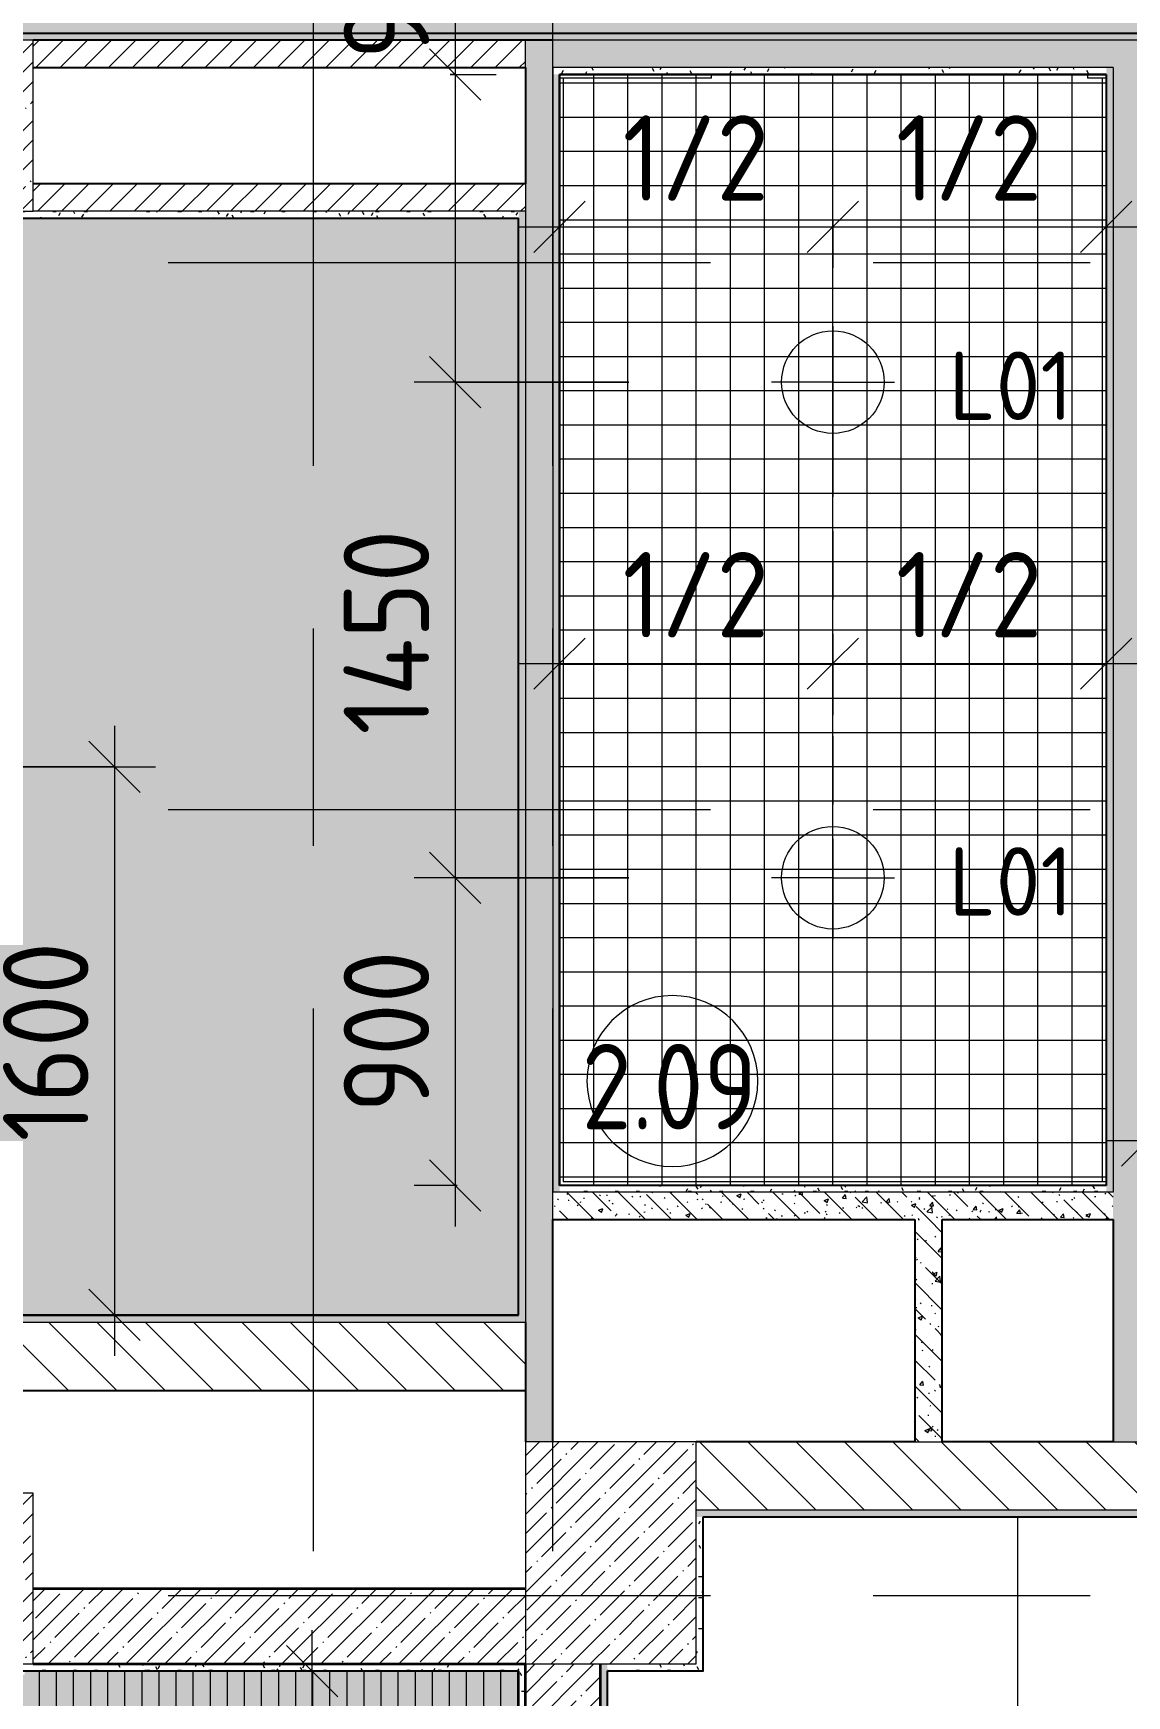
# Model space of a CAD drawing. Header units: millimetres. Extents: x 35098 to 231722, y -8553 to 29000.
# Drawn here: x 74040 to 77240, y 10807 to 15671 of the extents above; entities that cross this region are included whole.
import ezdxf

# ---------------------------------------------------------------- set-up
doc = ezdxf.new("R2010")
doc.units = ezdxf.units.MM
doc.linetypes.add('ADSK_Штрих_ш2 п1', pattern=[300, 200, -100])
doc.linetypes.add('Осевая', pattern=[3175, 635, -476.25, 1587.5, -476.25])
for name, color, linetype, lineweight in [('A-ANNO-DIMS', 7, 'Continuous', 9), ('A-ANNO-DIMS-100', 7, 'Continuous', 9), ('A-AREA-IDEN', 7, 'Continuous', 9), ('A-CLNG-PATT', 7, 'Continuous', 9), ('A-DETL-1', 7, 'ADSK_Штрих_ш2 п1', 9), ('A-WALL', 7, 'Continuous', 9), ('E-LITE-EQPM-IDEN', 7, 'Continuous', 9), ('I-WALL', 7, 'Continuous', 9), ('S-COLS', 7, 'Continuous', 9), ('Оси-2', 7, 'Осевая', 9)]:
    doc.layers.add(name, color=color, linetype=linetype, lineweight=lineweight)
for name, color, linetype, lineweight, true_color in [('A-ANNO-NOTE', 1, 'Continuous', 9, 0xff0000), ('A-CLNG-1', 7, 'Continuous', 9, 0xc0c0c0), ('A-WALL-1', 7, 'Continuous', 25, 0x3c3c3c), ('A-WALL-3', 7, 'Continuous', 35, 0x3c3c3c), ('A-WALL-FNSH-2', 7, 'Continuous', 13, 0x3c3c3c)]:
    doc.layers.add(name, color=color, linetype=linetype, lineweight=lineweight, true_color=true_color)
doc.layers.add('A-CLNG-PATT-1', color=7, linetype='Continuous', lineweight=9, transparency=1)
doc.styles.add('GOST Common', font='GOST_Common.ttf', dxfattribs={"height": 200})
doc.styles.add('GOST Common_1', font='GOST_Common.ttf', dxfattribs={"width": 0.9, "height": 250})
doc.styles.add('ISOCPEUR', font='isocpeur.ttf', dxfattribs={"width": 0.9, "height": 250})
doc.dimstyles.new('ISO-2_5_0_9К_БОЛЬШОЙ', dxfattribs={"dimscale": 304.8, "dimtxt": 248.995294, "dimasz": 0.492126, "dimexe": 0.393701, "dimexo": 0.984252, "dimgap": 0, "dimtad": 1, "dimdec": 0, "dimrnd": 10, "dimzin": 0, "dimdsep": 46, "dimtxsty": 'ISOCPEUR', "dimblk1": 'OBLIQUE', "dimblk2": 'OBLIQUE', "dimsah": 1, "dimcen": 0.09, "dimdle": 0.393701, "dimazin": 0, "dimtfac": 1, "dimtdec": 4, "dimtix": 1, "dimtmove": 0, "dimatfit": 3, "dimfxl": 1, "dimtvp": 1, "dimtolj": 1, "dimtzin": 0, "dimarcsym": 2})
doc.dimstyles.new('ISO-2_5_0_9К_БОЛЬШОЙ_2', dxfattribs={"dimscale": 304.8, "dimtxt": 248.995294, "dimasz": 0.492126, "dimexe": 0.393701, "dimexo": 0.984252, "dimgap": 0, "dimtad": 1, "dimdec": 0, "dimrnd": 10, "dimzin": 0, "dimdsep": 46, "dimtxsty": 'ISOCPEUR', "dimblk1": 'OBLIQUE', "dimblk2": 'OBLIQUE', "dimsah": 1, "dimcen": 0.09, "dimdle": 0.393701, "dimazin": 0, "dimtfac": 1, "dimtdec": 4, "dimtix": 1, "dimtmove": 1, "dimatfit": 3, "dimfxl": 1, "dimtvp": 1, "dimtolj": 1, "dimtzin": 0, "dimarcsym": 2})
pattern_1 = [(135, (0, 0), (-70.71068, -70.71068), [])]
pattern_2 = [(45, (0, 0), (-57.02463, 57.02463), []), (45, (57.025, 0), (-57.02463, 57.02463), [100.806, -20.161, 3.353, -16.808])]
pattern_3 = [(135, (0, 0), (-75.43415, -75.43415), [106.68, -17.78, 3.556, -17.78]), (135, (0, 75.39), (-75.43415, -75.43415), []), (50, (0, 0), (127.52922, -11.15758), [13.335, -146.685]), (355, (0, 0), (-24.66966, 133.74002), [10.668, -117.348]), (100.451, (10.63, -0.93), (102.85973, 122.58178), [11.333, -124.663]), (46.184, (0, 35.56), (189.75516, -29.43036), [20.002, -220.027]), (96.636, (15.81, 33.1), (166.1822, 173.1996), [17, -186.995]), (351.184, (0, 35.56), (166.18393, 173.19757), [16.002, -176.022]), (21, (17.78, 26.67), (106.13027, -71.58603), [13.335, -146.685]), (326, (17.78, 26.67), (43.26188, 128.93175), [10.668, -117.348]), (71.451, (26.62, 20.7), (149.39198, 57.34505), [11.333, -124.663]), (37.5, (0, 0), (2.162228, 59.188357), [3.353, -112.573, 3.353, -115.773, -117.792]), (37.5, (0, 0), (2.162228, 59.188357), [-235.052, 3.353, -114.44]), (7.5, (0, 0), (46.773857, 70.126152), [3.353, -64.567, 3.353, -109.906, -44.894]), (7.5, (0, 0), (46.773857, 70.126152), [-181.178, 3.353, -41.542]), (327.5, (-39.65, 0), (94.91367, -4.010093), [3.353, -41.097, 3.353, -135.331, -184.023]), (327.5, (-39.65, 0), (94.91367, -4.010093), [-183.134, 3.353, -180.67]), (317.5, (-57.43, 0), (103.69057, 17.79882), [3.353, -54.432, 3.353, -88.748, -130.683]), (317.5, (-57.43, 0), (103.69057, 17.79882), [-149.885, 3.353, -127.33])]
pattern_4 = [(45, (0, 0), (-35.35534, 35.35534), [])]
pattern_5 = [(0, (0, 0), (121.92, 30.48), [10.058, -81.382, 10.058, -81.382, -487.68]), (0, (0, 0), (121.92, 30.48), [-182.88, 10.058, -172.822, 10.058, -81.382, -213.36]), (0, (0, 0), (121.92, 30.48), [-457.2, 10.058, -50.902, 10.058, -142.342]), (120, (45.72, 15.24), (-87.356454, 90.345817), [10.058, -81.382, 10.058, -81.382, -487.68]), (120, (45.72, 15.24), (-87.356454, 90.345817), [-182.88, 10.058, -172.822, 10.058, -81.382, -213.36]), (120, (45.72, 15.24), (-87.356454, 90.345817), [-457.2, 10.058, -50.902, 10.058, -142.342]), (240, (60.96, 76.2), (-34.563546, -120.825817), [10.058, -81.382, 10.058, -81.382, -487.68]), (240, (60.96, 76.2), (-34.563546, -120.825817), [-182.88, 10.058, -172.822, 10.058, -81.382, -213.36]), (240, (60.96, 76.2), (-34.563546, -120.825817), [-457.2, 10.058, -50.902, 10.058, -142.342])]

# ---------------------------------------------------------------- blocks, each defined once
blk = doc.blocks.new('BSC_Колонна _Прямоугольная - 650х500-23287315-План расстановки осветительного оборудования 2 этажа в осях 12-23')
at = {"layer": 'S-COLS'}
h = blk.add_hatch(dxfattribs=at)
h.set_pattern_fill('FP_33', color=256, style=0, pattern_type=2)
h.set_pattern_definition([(135, (11225, -75730), (-57.02463, -57.02463), []), (135, (11225, -75672.975), (-57.02463, -57.02463), [100.806, -20.161, 3.353, -16.808])])
h.paths.add_polyline_path([(325, -250), (325, 250), (-325, 250), (-325, -250), (-112, -250)])
for p, q in [((325, 250), (-325, 250)), ((-325, 250), (-325, -250)), ((325, -250), (325, 250)), ((-325, -250), (325, -250))]:
    blk.add_line(p, q, dxfattribs=at)
blk = doc.blocks.new('BSC_Колонна _Прямоугольная - 500х500-V28-План расстановки осветительного оборудования 2 этажа в осях 12-23')
at = {"layer": 'S-COLS'}
h = blk.add_hatch(dxfattribs=at)
h.set_pattern_fill('FP_34', color=256, style=0, pattern_type=2)
h.set_pattern_definition([(45, (-73790, -11150), (-57.02463, 57.02463), []), (45, (-73732.975, -11150), (-57.02463, 57.02463), [100.806, -20.161, 3.353, -16.808])])
h.paths.add_polyline_path([(-250, -250), (250, -250), (250, 250), (-250, 250), (-250, 187)])
for p, q in [((250, 250), (-250, 250)), ((-250, 250), (-250, -250)), ((250, -250), (250, 250)), ((-250, -250), (250, -250))]:
    blk.add_line(p, q, dxfattribs=at)
blk = doc.blocks.new('BSC_Колонна _Прямоугольная - 500х500-V30-План расстановки осветительного оборудования 2 этажа в осях 12-23')
at = {"layer": 'S-COLS'}
h = blk.add_hatch(dxfattribs=at)
h.set_pattern_fill('FP_37', color=256, style=0, pattern_type=2)
h.set_pattern_definition([(45, (-73790, -15400), (-57.02463, 57.02463), []), (45, (-73732.975, -15400), (-57.02463, 57.02463), [100.806, -20.161, 3.353, -16.808])])
h.paths.add_polyline_path([(-250, -250), (250, -250), (250, 250), (-250, 250), (-250, -9.5)])
for p, q in [((250, 250), (-250, 250)), ((-250, 250), (-250, -250)), ((250, -250), (250, 250)), ((-250, -250), (250, -250))]:
    blk.add_line(p, q, dxfattribs=at)
blk = doc.blocks.new('DIMBLOCK70-План расстановки осветительного оборудования 2 этажа в осях 12-23')
at = {"layer": 'A-ANNO-DIMS-100'}
for p, q in [((75580, 14909.8), (75580, 15223.8)), ((75460, 15103.8), (76379.9, 15103.8)), ((75580, 15103.8), (75580, 14909.8)), ((76379.9, 15125.4), (76379.9, 14983.8)), ((76379.9, 15103.8), (76379.9, 15125.4))]:
    blk.add_line(p, q, dxfattribs=at)
at = {"layer": 'A-ANNO-DIMS-100', "lineweight": 20}
for p, q in [((75580, 15103.8), (75655, 15178.8)), ((76379.9, 15103.8), (76454.9, 15178.8)), ((75580, 15103.8), (75505, 15028.8)), ((76379.9, 15103.8), (76304.9, 15028.8))]:
    blk.add_line(p, q, dxfattribs=at)
at = {"layer": 'A-ANNO-DIMS-100', "color": 0, "insert": (75764.5, 15430.4), "char_height": 250, "width": 517.144, "attachment_point": 1, "line_spacing_factor": 1.149209, "style": 'ISOCPEUR'}
blk.add_mtext('1/2', dxfattribs=at)
blk = doc.blocks.new('_Oblique')
at = {"color": 0, "linetype": 'ByBlock', "lineweight": -2}
blk.add_line((-0.5, -0.5), (0.5, 0.5), dxfattribs=at)
blk = doc.blocks.new('DIMBLOCK71-План расстановки осветительного оборудования 2 этажа в осях 12-23')
at = {"layer": 'A-ANNO-DIMS-100'}
for p, q in [((77179.8, 14909.8), (77179.8, 15223.8)), ((76379.9, 15125.4), (76379.9, 14983.8)), ((76379.9, 15103.8), (76379.9, 15125.4)), ((76379.9, 15103.8), (77299.8, 15103.8)), ((77179.8, 15103.8), (77179.8, 14909.8))]:
    blk.add_line(p, q, dxfattribs=at)
at = {"layer": 'A-ANNO-DIMS-100', "lineweight": 20}
for p, q in [((76379.9, 15103.8), (76454.9, 15178.8)), ((77179.8, 15103.8), (77254.8, 15178.8)), ((76379.9, 15103.8), (76304.9, 15028.8)), ((77179.8, 15103.8), (77104.8, 15028.8))]:
    blk.add_line(p, q, dxfattribs=at)
at = {"layer": 'A-ANNO-DIMS-100', "color": 0, "insert": (76564.4, 15430.4), "char_height": 250, "width": 517.144, "attachment_point": 1, "line_spacing_factor": 1.149209, "style": 'ISOCPEUR'}
blk.add_mtext('1/2', dxfattribs=at)
blk = doc.blocks.new('DIMBLOCK72-План расстановки осветительного оборудования 2 этажа в осях 12-23')
at = {"layer": 'A-ANNO-DIMS-100'}
for p, q in [((75580, 13632.3), (75580, 13946.3)), ((76379.9, 13675.4), (76379.9, 13946.3)), ((75460, 13826.3), (76379.9, 13826.3)), ((75580, 13826.3), (75580, 13632.3)), ((76379.9, 13826.3), (76379.9, 13675.4))]:
    blk.add_line(p, q, dxfattribs=at)
at = {"layer": 'A-ANNO-DIMS-100', "lineweight": 20}
for p, q in [((75580, 13826.3), (75655, 13901.3)), ((76379.9, 13826.3), (76454.9, 13901.3)), ((75580, 13826.3), (75505, 13751.3)), ((76379.9, 13826.3), (76304.9, 13751.3))]:
    blk.add_line(p, q, dxfattribs=at)
at = {"layer": 'A-ANNO-DIMS-100', "color": 0, "insert": (75764.5, 14152.9), "char_height": 250, "width": 517.144, "attachment_point": 1, "line_spacing_factor": 1.149209, "style": 'ISOCPEUR'}
blk.add_mtext('1/2', dxfattribs=at)
blk = doc.blocks.new('DIMBLOCK73-План расстановки осветительного оборудования 2 этажа в осях 12-23')
at = {"layer": 'A-ANNO-DIMS-100'}
for p, q in [((76379.9, 13675.4), (76379.9, 13946.3)), ((77179.8, 13632.3), (77179.8, 13946.3)), ((76379.9, 13826.3), (77299.8, 13826.3)), ((76379.9, 13826.3), (76379.9, 13675.4)), ((77179.8, 13826.3), (77179.8, 13632.3))]:
    blk.add_line(p, q, dxfattribs=at)
at = {"layer": 'A-ANNO-DIMS-100', "lineweight": 20}
for p, q in [((76379.9, 13826.3), (76454.9, 13901.3)), ((77179.8, 13826.3), (77254.8, 13901.3)), ((76379.9, 13826.3), (76304.9, 13751.3)), ((77179.8, 13826.3), (77104.8, 13751.3))]:
    blk.add_line(p, q, dxfattribs=at)
at = {"layer": 'A-ANNO-DIMS-100', "color": 0, "insert": (76564.4, 14152.9), "char_height": 250, "width": 517.144, "attachment_point": 1, "line_spacing_factor": 1.149209, "style": 'ISOCPEUR'}
blk.add_mtext('1/2', dxfattribs=at)
blk = doc.blocks.new('DIMBLOCK74-План расстановки осветительного оборудования 2 этажа в осях 12-23')
at = {"layer": 'A-ANNO-DIMS-100'}
for p, q in [((75275, 16068.1), (75275, 15494.1)), ((75275, 15670), (75275, 14650)), ((75260, 15550), (75395, 15550)), ((75275, 15550), (75260, 15550)), ((75275, 15494.1), (75275, 15100)), ((75782.4, 14650), (75155, 14650)), ((75275, 14650), (75782.4, 14650))]:
    blk.add_line(p, q, dxfattribs=at)
at = {"layer": 'A-ANNO-DIMS-100', "lineweight": 20}
for p, q in [((75275, 15550), (75200, 15625)), ((75275, 15550), (75350, 15475)), ((75275, 14650), (75200, 14725)), ((75275, 14650), (75350, 14575))]:
    blk.add_line(p, q, dxfattribs=at)
at = {"layer": 'A-ANNO-DIMS-100', "color": 0, "insert": (74948.4, 15594.1), "char_height": 250, "width": 568.858, "attachment_point": 1, "rotation": 90, "line_spacing_factor": 1.149209, "style": 'ISOCPEUR'}
blk.add_mtext('900', dxfattribs=at)
blk = doc.blocks.new('DIMBLOCK75-План расстановки осветительного оборудования 2 этажа в осях 12-23')
at = {"layer": 'A-ANNO-DIMS-100', "lineweight": 20}
for p, q in [((75275, 14650), (75200, 14725)), ((75275, 14650), (75350, 14575)), ((75275, 13200), (75200, 13275)), ((75275, 13200), (75350, 13125))]:
    blk.add_line(p, q, dxfattribs=at)
at = {"layer": 'A-ANNO-DIMS-100'}
for p, q in [((75782.4, 14650), (75155, 14650)), ((75275, 14650), (75275, 13200)), ((75275, 14650), (75782.4, 14650)), ((75782.4, 13200), (75155, 13200)), ((75275, 13200), (75782.4, 13200))]:
    blk.add_line(p, q, dxfattribs=at)
at = {"layer": 'A-ANNO-DIMS-100', "color": 0, "insert": (74948.4, 13618.5), "char_height": 250, "width": 735.494, "attachment_point": 1, "rotation": 90, "line_spacing_factor": 1.149209, "style": 'ISOCPEUR'}
blk.add_mtext('1450', dxfattribs=at)
blk = doc.blocks.new('DIMBLOCK76-План расстановки осветительного оборудования 2 этажа в осях 12-23')
at = {"layer": 'A-ANNO-DIMS-100', "lineweight": 20}
for p, q in [((75275, 13200), (75200, 13275)), ((75275, 13200), (75350, 13125)), ((75275, 12300), (75200, 12375)), ((75275, 12300), (75350, 12225))]:
    blk.add_line(p, q, dxfattribs=at)
at = {"layer": 'A-ANNO-DIMS-100'}
for p, q in [((75782.4, 13200), (75155, 13200)), ((75275, 13200), (75275, 12180)), ((75275, 13200), (75782.4, 13200)), ((75280, 12300), (75155, 12300)), ((75275, 12300), (75280, 12300))]:
    blk.add_line(p, q, dxfattribs=at)
at = {"layer": 'A-ANNO-DIMS-100', "color": 0, "insert": (74948.4, 12513), "char_height": 250, "width": 568.858, "attachment_point": 1, "rotation": 90, "line_spacing_factor": 1.149209, "style": 'ISOCPEUR'}
blk.add_mtext('900', dxfattribs=at)
blk = doc.blocks.new('DIMBLOCK77-План расстановки осветительного оборудования 2 этажа в осях 12-23')
at = {"layer": 'A-ANNO-DIMS-100'}
for p, q in [((78149.8, 12652.5), (78149.8, 12310.9)), ((78149.8, 12430.9), (78149.8, 12652.5)), ((77299.8, 12236.9), (77299.8, 12550.9)), ((77179.8, 12430.9), (78149.8, 12430.9)), ((77299.8, 12430.9), (77299.8, 12236.9))]:
    blk.add_line(p, q, dxfattribs=at)
at = {"layer": 'A-ANNO-DIMS-100', "lineweight": 20}
for p, q in [((77299.8, 12430.9), (77374.8, 12505.9)), ((78149.8, 12430.9), (78224.8, 12505.9)), ((77299.8, 12430.9), (77224.8, 12355.9)), ((78149.8, 12430.9), (78074.8, 12355.9))]:
    blk.add_line(p, q, dxfattribs=at)
at = {"layer": 'A-ANNO-DIMS-100', "color": 0, "insert": (77487.8, 12757.5), "char_height": 250, "width": 568.858, "attachment_point": 1, "line_spacing_factor": 1.149209, "style": 'ISOCPEUR'}
blk.add_mtext('850', dxfattribs=at)
blk = doc.blocks.new('Марка_Помещения - Номер-25198446-План расстановки осветительного оборудования 2 этажа в осях 12-23')
at = {"layer": 'A-AREA-IDEN'}
for start, end in [(360, 180), (180, 360)]:
    blk.add_arc((0, 0), 2.5, start, end, dxfattribs=at)
blk = doc.blocks.new('DIMBLOCK137-План расстановки осветительного оборудования 2 этажа в осях 12-23')
at = {"layer": 'A-ANNO-DIMS-100'}
for p, q in [((74278.1, 13644.5), (74278.1, 11801)), ((73966, 13524.5), (74398.1, 13524.5)), ((74278.1, 13524.5), (73966, 13524.5)), ((74084.2, 11921), (74398.1, 11921)), ((74278.1, 11921), (74084.2, 11921))]:
    blk.add_line(p, q, dxfattribs=at)
at = {"layer": 'A-ANNO-DIMS-100', "lineweight": 20}
for p, q in [((74278.1, 13524.5), (74203.1, 13599.5)), ((74278.1, 13524.5), (74353.1, 13449.5)), ((74278.1, 11921), (74203.1, 11996)), ((74278.1, 11921), (74353.1, 11846))]:
    blk.add_line(p, q, dxfattribs=at)
at = {"layer": 'A-ANNO-DIMS-100', "color": 0, "insert": (73951.5, 12428.3), "char_height": 250, "width": 706.764, "attachment_point": 1, "rotation": 90, "line_spacing_factor": 1.149209, "style": 'ISOCPEUR'}
blk.add_mtext('1600', dxfattribs=at)
blk = doc.blocks.new('DIMBLOCK155-План расстановки осветительного оборудования 2 этажа в осях 12-23')
at = {"layer": 'A-ANNO-DIMS-100'}
for p, q in [((74856.4, 9659), (74856.4, 10999)), ((75050.3, 10879), (74736.4, 10879)), ((74856.4, 10879), (75050.3, 10879)), ((74560, 9779), (74976.4, 9779)), ((74856.4, 9779), (74560, 9779))]:
    blk.add_line(p, q, dxfattribs=at)
at = {"layer": 'A-ANNO-DIMS-100', "lineweight": 20}
for p, q in [((74856.4, 10879), (74781.4, 10954)), ((74856.4, 10879), (74931.4, 10804)), ((74856.4, 9779), (74781.4, 9854)), ((74856.4, 9779), (74931.4, 9704))]:
    blk.add_line(p, q, dxfattribs=at)
at = {"layer": 'A-ANNO-DIMS-100', "color": 0, "insert": (74529.7, 10056.1), "char_height": 250, "width": 655.049, "attachment_point": 1, "rotation": 90, "line_spacing_factor": 1.149209, "style": 'ISOCPEUR'}
blk.add_mtext('1100', dxfattribs=at)

msp = doc.modelspace()

# ---------------------------------------------------------------- hatches: boundary and pattern name
at = {"layer": 'A-CLNG-PATT'}
h = msp.add_hatch(dxfattribs=at)
h.set_pattern_fill('FP_83', color=256, style=0, pattern_type=2)
h.set_pattern_definition([(270, (76379.905, 13925), (100, 6e-15), []), (0, (76379.905, 13925), (0, 100), [])])
h.paths.add_polyline_path([(77178.8, 12301), (77178.8, 15549), (75581, 15549), (75581, 12301), (76105.3, 12301)])
h = msp.add_hatch(dxfattribs=at)
h.set_pattern_fill('FP_47', color=256, style=0, pattern_type=2)
h.set_pattern_definition([(90, (72858.237, -5848.237), (-50, 3e-15), [])])
h.paths.add_polyline_path([(74650.8, 7921), (74729, 7921), (74729, 8301), (75459, 8301), (75459, 10879), (74015.2, 10879), (74015.2, 10868.5), (66296, 10868.5), (66296, 10880), (47239.7, 10879), (47239.7, 11679), (44781.7, 11679), (44781.7, 10879), (42401, 10879), (42401, 10209), (38761, 10209), (38761, 7921), (73196.3, 7921)])
h = msp.add_hatch(dxfattribs=at)
h.set_pattern_fill('FP_52', color=256, style=0, pattern_type=2)
h.set_pattern_definition([(180, (75720.5, 8329), (-7e-14, -600), []), (270, (75720.5, 8329), (1200, 7e-14), [])])
h.paths.add_polyline_path([(84459, 4145), (84459, 10879), (80329, 10879), (80329, 11329), (76001, 11329), (76001, 10879), (75721, 10879), (75721, 4145), (84179, 4145)])
h.paths.add_polyline_path([(82920.9, 4730.1), (81720.9, 4730.1), (81720.9, 5330.1), (82920.9, 5330.1)])
h.paths.add_polyline_path([(80468.8, 4730.1), (79320.9, 4730.1), (79320.9, 5330.1), (80520.9, 5330.1), (80520.9, 4730.1)])
h.paths.add_polyline_path([(76920.9, 4730.1), (76920.9, 5330.1), (78120.9, 5330.1), (78120.9, 4730.1), (77559.8, 4730.1)])
h.paths.add_polyline_path([(81720.9, 7130.1), (81720.9, 7730.1), (82920.9, 7730.1), (82920.9, 7130.1), (81923.3, 7130.1)])
h.paths.add_polyline_path([(79320.9, 7130.1), (79320.9, 7730.1), (80520.9, 7730.1), (80520.9, 7130.1)])
h.paths.add_polyline_path([(76920.9, 7130.1), (76920.9, 7730.1), (78120.9, 7730.1), (78120.9, 7130.1), (77559.8, 7130.1)])
h.paths.add_polyline_path([(81720.9, 9530.1), (81720.9, 10130.1), (82920.9, 10130.1), (82920.9, 9530.1), (81923.3, 9530.1)])
h.paths.add_polyline_path([(79320.9, 9530.1), (79320.9, 10130.1), (80520.9, 10130.1), (80520.9, 9530.1)])
h.paths.add_polyline_path([(78120.9, 9530.1), (76920.9, 9530.1), (76920.9, 10130.1), (78120.9, 10130.1)])
at = {"layer": 'A-CLNG-PATT-1'}
h = msp.add_hatch(color=256, dxfattribs=at)
h.paths.add_polyline_path([(75459, 11921), (75459, 15129), (73519, 15129), (73519, 15671), (82999, 15671), (82999, 16151), (84459, 16151), (84459, 18579), (66781, 18579), (66781, 13621), (68666, 13621), (68666, 11921), (70289, 11921), (70289, 12221), (70831, 12221), (70831, 11921), (74650.8, 11921)])
h.paths.add_polyline_path([(73653.3, 12543.5), (73653.3, 14505.4), (73678.7, 14505.4), (73678.7, 12543.5)])
h.paths.add_polyline_path([(70653.3, 12543.5), (70653.3, 14505.4), (70678.7, 14505.4), (70678.7, 12543.5)])
h.paths.add_polyline_path([(71393.7, 14044.1), (71368.3, 14044.1), (71368.3, 16006), (71393.7, 16006), (71393.7, 15144.7)])
h.paths.add_polyline_path([(67793.7, 14044.1), (67768.3, 14044.1), (67768.3, 16006), (67793.7, 16006), (67793.7, 14203.7)])
h.paths.add_polyline_path([(70678.7, 15149), (70309, 15149), (70309, 15651), (70811, 15651), (70811, 15149)])
h.paths.add_polyline_path([(79293.7, 15790.1), (79268.3, 15790.1), (79268.3, 17752), (79293.7, 17752), (79293.7, 15963.4)])
h.paths.add_polyline_path([(72293.7, 15790.1), (72268.3, 15790.1), (72268.3, 17752), (72293.7, 17752), (72293.7, 16199.8)])
h.paths.add_polyline_path([(82793.7, 16441.6), (82768.3, 16441.6), (82768.3, 18403.5), (82793.7, 18403.5), (82793.7, 17706.7)])
h.paths.add_polyline_path([(75768.3, 16498.1), (75768.3, 18460), (75793.7, 18460), (75793.7, 16498.1)])
h.paths.add_polyline_path([(68768.3, 16498.1), (68768.3, 18460), (68793.7, 18460), (68793.7, 16498.1)])
h = msp.add_hatch(color=256, dxfattribs=at)
h.paths.add_polyline_path([(74650.8, 7921), (74729, 7921), (74729, 8301), (75459, 8301), (75459, 10879), (74015.2, 10879), (74015.2, 10868.5), (66296, 10868.5), (66296, 10880), (47239.7, 10879), (47239.7, 11679), (44781.7, 11679), (44781.7, 10879), (42401, 10879), (42401, 10209), (38761, 10209), (38761, 7921), (73509, 7921)])
h.paths.add_polyline_path([(69954.2, 10879.5), (73509, 10879.5), (73509, 10900), (66791, 10900), (66791, 10879.5), (69137, 10879.5)])
at = {"layer": 'I-WALL'}
h = msp.add_hatch(dxfattribs=at)
h.set_pattern_fill('FP_46', color=256, style=0, pattern_type=2)
h.set_pattern_definition(pattern_5)
h.paths.add_polyline_path([(83000, 15650), (83000, 15670), (73540, 15670), (73540, 15650), (81923.3, 15650)])
h = msp.add_hatch(dxfattribs=at)
h.set_pattern_fill('FP_21', color=256, style=0, pattern_type=2)
h.set_pattern_definition(pattern_4)
h.paths.add_polyline_path([(75480, 15570), (75480, 15650), (74040, 15650), (74040, 15570), (74650.8, 15570)])
h = msp.add_hatch(dxfattribs=at)
h.set_pattern_fill('FP_24', color=256, style=0, pattern_type=2)
h.set_pattern_definition(pattern_3)
h.paths.add_polyline_path([(75560, 11550), (75560, 15650), (75480, 15650), (75480, 11550)])
h = msp.add_hatch(dxfattribs=at)
h.set_pattern_fill('FP_24', color=256, style=0, pattern_type=2)
h.set_pattern_definition(pattern_3)
h.paths.add_polyline_path([(84200, 15570), (84200, 15650), (79080, 15650), (79080, 15570), (84180, 15570)])
h.paths.add_polyline_path([(78580, 15570), (78580, 15650), (75560, 15650), (75560, 15570), (78560, 15570)])
h = msp.add_hatch(dxfattribs=at)
h.set_pattern_fill('FP_46', color=256, style=0, pattern_type=2)
h.set_pattern_definition(pattern_5)
h.paths.add_polyline_path([(77178.8, 15550), (77179.8, 15550), (77179.8, 15570), (75560, 15570), (75560, 15550), (76832.6, 15550)])
h = msp.add_hatch(dxfattribs=at)
h.set_pattern_fill('FP_46', color=256, style=0, pattern_type=2)
h.set_pattern_definition(pattern_5)
h.paths.add_polyline_path([(77199.8, 12280), (77199.8, 15570), (77179.8, 15570), (77179.8, 12280)])
h = msp.add_hatch(dxfattribs=at)
h.set_pattern_fill('FP_24', color=256, style=0, pattern_type=2)
h.set_pattern_definition(pattern_3)
h.paths.add_polyline_path([(77279.8, 11550), (77279.8, 15570), (77199.8, 15570), (77199.8, 11550)])
h = msp.add_hatch(dxfattribs=at)
h.set_pattern_fill('FP_46', color=256, style=0, pattern_type=2)
h.set_pattern_definition(pattern_5)
h.paths.add_polyline_path([(75560, 12280), (75580, 12280), (75580, 15550), (75560, 15550), (75560, 13074.2)])
h = msp.add_hatch(dxfattribs=at)
h.set_pattern_fill('FP_21', color=256, style=0, pattern_type=2)
h.set_pattern_definition(pattern_4)
h.paths.add_polyline_path([(75460, 15150), (75480, 15150), (75480, 15230), (74040, 15230), (74040, 15150)])
h = msp.add_hatch(dxfattribs=at)
h.set_pattern_fill('FP_46', color=256, style=0, pattern_type=2)
h.set_pattern_definition(pattern_5)
h.paths.add_polyline_path([(75459, 15130), (75460, 15130), (75460, 15150), (73520, 15150), (73520, 15130), (74040, 15130)])
h = msp.add_hatch(dxfattribs=at)
h.set_pattern_fill('FP_46', color=256, style=0, pattern_type=2)
h.set_pattern_definition(pattern_5)
h.paths.add_polyline_path([(75460, 11920), (75480, 11920), (75480, 15150), (75460, 15150), (75460, 11921)])
h = msp.add_hatch(dxfattribs=at)
h.set_pattern_fill('FP_24', color=256, style=0, pattern_type=2)
h.set_pattern_definition(pattern_3)
h.paths.add_polyline_path([(76619.8, 12200), (77199.8, 12200), (77199.8, 12280), (75560, 12280), (75560, 12200), (76105.3, 12200)])
h = msp.add_hatch(dxfattribs=at)
h.set_pattern_fill('FP_46', color=256, style=0, pattern_type=2)
h.set_pattern_definition(pattern_5)
h.paths.add_polyline_path([(77179.8, 12280), (77178.8, 12300), (75580, 12300), (75580, 12280), (76105.3, 12280)])
h = msp.add_hatch(dxfattribs=at)
h.set_pattern_fill('FP_24', color=256, style=0, pattern_type=2)
h.set_pattern_definition(pattern_3)
h.paths.add_polyline_path([(76699.8, 11550), (76699.8, 12200), (76619.8, 12200), (76619.8, 11550)])
h = msp.add_hatch(dxfattribs=at)
h.set_pattern_fill('FP_46', color=256, style=0, pattern_type=2)
h.set_pattern_definition(pattern_5)
h.paths.add_polyline_path([(75378.1, 11900), (75480, 11900), (75480, 11920), (70830, 11920), (70830, 11900), (74650.8, 11900)])
h = msp.add_hatch(dxfattribs=at)
h.set_pattern_fill('FP_19', color=256, style=0, pattern_type=2)
h.set_pattern_definition(pattern_1)
h.paths.add_polyline_path([(75480, 11700), (75480, 11900), (70810, 11900), (70810, 11700), (75378.1, 11700)])
h.paths.add_polyline_path([(70287.3, 11700), (70310, 11700), (70310, 11900), (68665, 11900), (68665, 11700), (68832.9, 11700)])
h = msp.add_hatch(dxfattribs=at)
h.set_pattern_fill('FP_19', color=256, style=0, pattern_type=2)
h.set_pattern_definition(pattern_1)
h.paths.add_polyline_path([(80350, 11350), (80350, 11550), (75980, 11550), (75980, 11350), (80330, 11350)])
h = msp.add_hatch(dxfattribs=at)
h.set_pattern_fill('FP_46', color=256, style=0, pattern_type=2)
h.set_pattern_definition(pattern_5)
h.paths.add_polyline_path([(80329, 11330), (80330, 11330), (80330, 11350), (75980, 11350), (75980, 11330), (79014.3, 11330)])
h = msp.add_hatch(dxfattribs=at)
h.set_pattern_fill('FP_46', color=256, style=0, pattern_type=2)
h.set_pattern_definition(pattern_5)
h.paths.add_polyline_path([(75980, 10880), (76000, 10880), (76000, 11330), (75980, 11330), (75980, 10900)])
h = msp.add_hatch(dxfattribs=at)
h.set_pattern_fill('FP_17', color=256, style=0, pattern_type=2)
h.set_pattern_definition(pattern_2)
h.paths.add_polyline_path([(74650.8, 10900), (75480, 10900), (75480, 11120), (74040, 11120), (74040, 10900)])
h = msp.add_hatch(dxfattribs=at)
h.set_pattern_fill('FP_46', color=256, style=0, pattern_type=2)
h.set_pattern_definition(pattern_5)
h.paths.add_polyline_path([(75460, 10880), (75460, 10900), (73520, 10900), (73520, 10880), (75378.1, 10880)])
h = msp.add_hatch(dxfattribs=at)
h.set_pattern_fill('FP_46', color=256, style=0, pattern_type=2)
h.set_pattern_definition(pattern_5)
h.paths.add_polyline_path([(75460, 8300), (75480, 8300), (75480, 10900), (75460, 10900), (75460, 8441.7)])
h = msp.add_hatch(dxfattribs=at)
h.set_pattern_fill('FP_17', color=256, style=0, pattern_type=2)
h.set_pattern_definition(pattern_2)
h.paths.add_polyline_path([(75700, 7900), (75700, 10900), (75480, 10900), (75480, 7900)])
h = msp.add_hatch(dxfattribs=at)
h.set_pattern_fill('FP_46', color=256, style=0, pattern_type=2)
h.set_pattern_definition(pattern_5)
h.paths.add_polyline_path([(75700, 4130), (75720, 4130), (75720, 10900), (75700, 10900), (75700, 4967.2)])
h = msp.add_hatch(dxfattribs=at)
h.set_pattern_fill('FP_46', color=256, style=0, pattern_type=2)
h.set_pattern_definition(pattern_5)
h.paths.add_polyline_path([(75980, 10880), (75980, 10900), (75720, 10900), (75720, 10880)])

# ---------------------------------------------------------------- linework, layer by layer
at = {"layer": 'A-ANNO-NOTE'}
for p, q in [((76379.9, 14650), (76379.9, 14830)), ((76379.9, 14650), (76199.9, 14650)), ((76379.9, 14650), (76379.9, 14470)), ((76379.9, 14650), (76559.9, 14650)), ((76379.9, 13200), (76379.9, 13380)), ((76379.9, 13200), (76199.9, 13200)), ((76379.9, 13200), (76379.9, 13020)), ((76379.9, 13200), (76559.9, 13200))]:
    msp.add_line(p, q, dxfattribs=at)
for centre in [(76379.9, 14650), (76379.9, 13200)]:
    msp.add_circle(centre, 150, dxfattribs=at)
at = {"layer": 'A-CLNG-1'}
msp.add_line((75459, 11921), (75459, 11921), dxfattribs=at)
at = {"layer": 'A-DETL-1'}
msp.add_line((76379.9, 14813.9), (76379.9, 13113.9), dxfattribs=at)
at = {"layer": 'A-WALL'}
for p, q in [((75480, 15570), (75480, 15650)), ((78580, 15650), (75560, 15650)), ((77199.8, 15570), (75560, 15570)), ((75560, 15570), (75560, 12280)), ((77199.8, 15570), (77199.8, 12280)), ((75480, 15230), (75480, 11900)), ((75480, 15150), (74040, 15150)), ((77199.8, 12280), (75560, 12280)), ((70810, 11900), (75480, 11900)), ((76619.8, 11550), (76699.8, 11550)), ((77199.8, 11550), (77279.8, 11550)), ((80350, 11350), (75980, 11350))]:
    msp.add_line(p, q, dxfattribs=at)
at = {"layer": 'A-WALL-1'}
for p, q in [((83000, 15670), (73520, 15670)), ((75560, 15650), (74040, 15650)), ((74040, 15570), (75480, 15570)), ((75480, 15570), (75480, 15230)), ((75580, 12300), (75580, 15550)), ((77179.8, 15550), (75580, 15550)), ((77179.8, 15550), (77179.8, 12300)), ((75480, 15230), (74040, 15230)), ((73520, 15130), (75460, 15130)), ((75460, 11920), (75460, 15130)), ((77179.8, 12300), (75580, 12300)), ((75560, 11550), (75560, 12200)), ((75560, 12200), (76619.8, 12200)), ((76619.8, 12200), (76619.8, 11550)), ((76699.8, 12200), (77199.8, 12200)), ((76699.8, 11550), (76699.8, 12200)), ((77199.8, 12200), (77199.8, 11550)), ((70830, 11920), (75460, 11920)), ((75480, 11900), (75480, 11550)), ((73740, 11700), (75480, 11700)), ((76619.8, 11550), (75980, 11550)), ((77199.8, 11550), (76699.8, 11550)), ((76000, 11330), (80330, 11330)), ((76000, 10880), (76000, 11330)), ((73520, 10880), (75460, 10880)), ((75460, 10880), (75460, 8300)), ((75720, 4145), (75720, 10880)), ((75720, 10880), (76000, 10880))]:
    msp.add_line(p, q, dxfattribs=at)
at = {"layer": 'A-WALL-3'}
for p, q in [((75480, 11120), (74040, 11120)), ((74040, 10900), (75480, 10900)), ((75480, 7900), (75480, 10900)), ((75700, 4050), (75700, 10900))]:
    msp.add_line(p, q, dxfattribs=at)
at = {"layer": 'A-WALL-FNSH-2'}
for p, q in [((75581, 15549), (77178.8, 15549)), ((75581, 15549), (75581, 12300)), ((77178.8, 15549), (77178.8, 12301)), ((73519, 15129), (75459, 15129)), ((75459, 11921), (75459, 15130)), ((77178.8, 12301), (75581, 12301)), ((75459, 11921), (70831, 11921)), ((80329, 11329), (76000, 11329)), ((76001, 10879), (76001, 11329)), ((75721, 10879), (76001, 10879)), ((75721, 4146), (75721, 10879))]:
    msp.add_line(p, q, dxfattribs=at)
at = {"layer": 'I-WALL'}
for p, q in [((76024.8, 15539), (75581, 15539)), ((75591, 15539), (75591, 12311)), ((76024.8, 15539), (76024.8, 15549)), ((77124.8, 15549), (77124.8, 15539)), ((77178.8, 15539), (77124.8, 15539)), ((77168.8, 12311), (77168.8, 15539)), ((75591, 12311), (77178.8, 12311)), ((75459, 10879), (74015.2, 10879)), ((75459, 8301), (75459, 10879))]:
    msp.add_line(p, q, dxfattribs=at)
at = {"layer": 'Оси-2'}
for p, q in [((75560, 593.7), (75560, 25078.1)), ((74860, 593.7), (74860, 24898.1)), ((38398.2, 15000), (81850, 15000)), ((38398.2, 13400), (81850, 13400)), ((38398.2, 11100), (82450, 11100))]:
    msp.add_line(p, q, dxfattribs=at)

# ---------------------------------------------------------------- block references
at = {"layer": 'A-AREA-IDEN', "xscale": 99.99999999999993, "yscale": 99.99999999999993, "zscale": 99.99999999999993}
msp.add_blockref('Марка_Помещения - Номер-25198446-План расстановки осветительного оборудования 2 этажа в осях 12-23', (75910.2, 12605.3), dxfattribs=at)
at = {"layer": 'S-COLS'}
for name, p in [('BSC_Колонна _Прямоугольная - 500х500-V30-План расстановки осветительного оборудования 2 этажа в осях 12-23', (73790, 15400)), ('BSC_Колонна _Прямоугольная - 500х500-V28-План расстановки осветительного оборудования 2 этажа в осях 12-23', (73790, 11150))]:
    msp.add_blockref(name, p, dxfattribs=at)
at = {"layer": 'S-COLS', "rotation": 270.0000000000007}
msp.add_blockref('BSC_Колонна _Прямоугольная - 650х500-23287315-План расстановки осветительного оборудования 2 этажа в осях 12-23', (75730, 11225), dxfattribs=at)

# ---------------------------------------------------------------- texts
at = {"layer": 'A-AREA-IDEN', "insert": (75644.5, 12713.9), "char_height": 250, "width": 663.797, "attachment_point": 1, "style": 'GOST Common_1'}
msp.add_mtext('2.09', dxfattribs=at)
at = {"layer": 'E-LITE-EQPM-IDEN', "char_height": 200, "width": 472.996, "attachment_point": 1, "style": 'GOST Common'}
for insert in [(76719.1, 14739.3), (76719.1, 13289.3)]:
    msp.add_mtext('L01', dxfattribs=dict(at, insert=insert))

# ---------------------------------------------------------------- dimensions: what is measured, and where the dimension line sits
at = {"layer": 'A-ANNO-DIMS'}
dim = msp.add_linear_dim(base=(75275, 14650), p1=(75560, 15550), p2=(76082.4, 14650), angle=90, dimstyle='ISO-2_5_0_9К_БОЛЬШОЙ_2', override={"dimpost": '<>', "dimfxl": 1040.628133}, dxfattribs=at)
dim.commit()
dim.dimension.update_dxf_attribs({"geometry": 'DIMBLOCK74-План расстановки осветительного оборудования 2 этажа в осях 12-23', "text_midpoint": (75115.1, 15878.5), "dimtype": 160, "text_rotation": 90})
for base, p1, p2, override, picture, middle in [((76379.9, 15103.8), (75580, 15209.8), (76379.9, 14825.4), {"dimpost": '<>', "dimfxl": 887.493833}, 'DIMBLOCK70-План расстановки осветительного оборудования 2 этажа в осях 12-23', (75980, 15228.8)), ((77179.8, 15103.8), (76379.9, 14825.4), (77179.8, 15209.8), {"dimpost": '<>', "dimfxl": 887.493833}, 'DIMBLOCK71-План расстановки осветительного оборудования 2 этажа в осях 12-23', (76779.9, 15228.8)), ((76379.9, 13826.3), (75580, 13932.3), (76379.9, 13375.4), {"dimpost": '<>', "dimfxl": 974.7071}, 'DIMBLOCK72-План расстановки осветительного оборудования 2 этажа в осях 12-23', (75980, 13951.3)), ((77179.8, 13826.3), (76379.9, 13375.4), (77179.8, 13932.3), {"dimpost": '<>', "dimfxl": 974.7071}, 'DIMBLOCK73-План расстановки осветительного оборудования 2 этажа в осях 12-23', (76779.9, 13951.3))]:
    dim = msp.add_linear_dim(base=base, p1=p1, p2=p2, text='1/2', dimstyle='ISO-2_5_0_9К_БОЛЬШОЙ', override=override, dxfattribs=at)
    dim.commit()
    dim.dimension.update_dxf_attribs({"geometry": picture, "text_midpoint": middle})
for base, p1, p2, override, picture, middle in [((75275, 13200), (76082.4, 14650), (76082.4, 13200), {"dimpost": '<>', "dimfxl": 1450}, 'DIMBLOCK75-План расстановки осветительного оборудования 2 этажа в осях 12-23', (75150, 13925)), ((74278.0925, 11920.9998), (73666, 13524.4999), (74384.1585, 11920.9998), {"dimpost": '<>', "dimfxl": 1756.975881}, 'DIMBLOCK137-План расстановки осветительного оборудования 2 этажа в осях 12-23', (74153.0925, 12722.7499)), ((75275, 12300), (76082.4, 13200), (75580, 12300), {"dimpost": '<>', "dimfxl": 1030.733157}, 'DIMBLOCK76-План расстановки осветительного оборудования 2 этажа в осях 12-23', (75150, 12750)), ((74856.4, 10879), (74260, 9779), (74750.3, 10879), {"dimpost": '<>', "dimfxl": 1204.32201}, 'DIMBLOCK155-План расстановки осветительного оборудования 2 этажа в осях 12-23', (74731.4, 10329))]:
    dim = msp.add_linear_dim(base=base, p1=p1, p2=p2, angle=90, dimstyle='ISO-2_5_0_9К_БОЛЬШОЙ', override=override, dxfattribs=at)
    dim.commit()
    dim.dimension.update_dxf_attribs({"geometry": picture, "text_midpoint": middle})
dim = msp.add_linear_dim(base=(78149.8, 12430.9), p1=(77299.8, 12536.9), p2=(78149.8, 12952.5), dimstyle='ISO-2_5_0_9К_БОЛЬШОЙ', override={"dimpost": '<>', "dimfxl": 946.144257}, dxfattribs=at)
dim.commit()
dim.dimension.update_dxf_attribs({"geometry": 'DIMBLOCK77-План расстановки осветительного оборудования 2 этажа в осях 12-23', "text_midpoint": (77724.8, 12555.9)})

doc.saveas('drawing.dxf')
